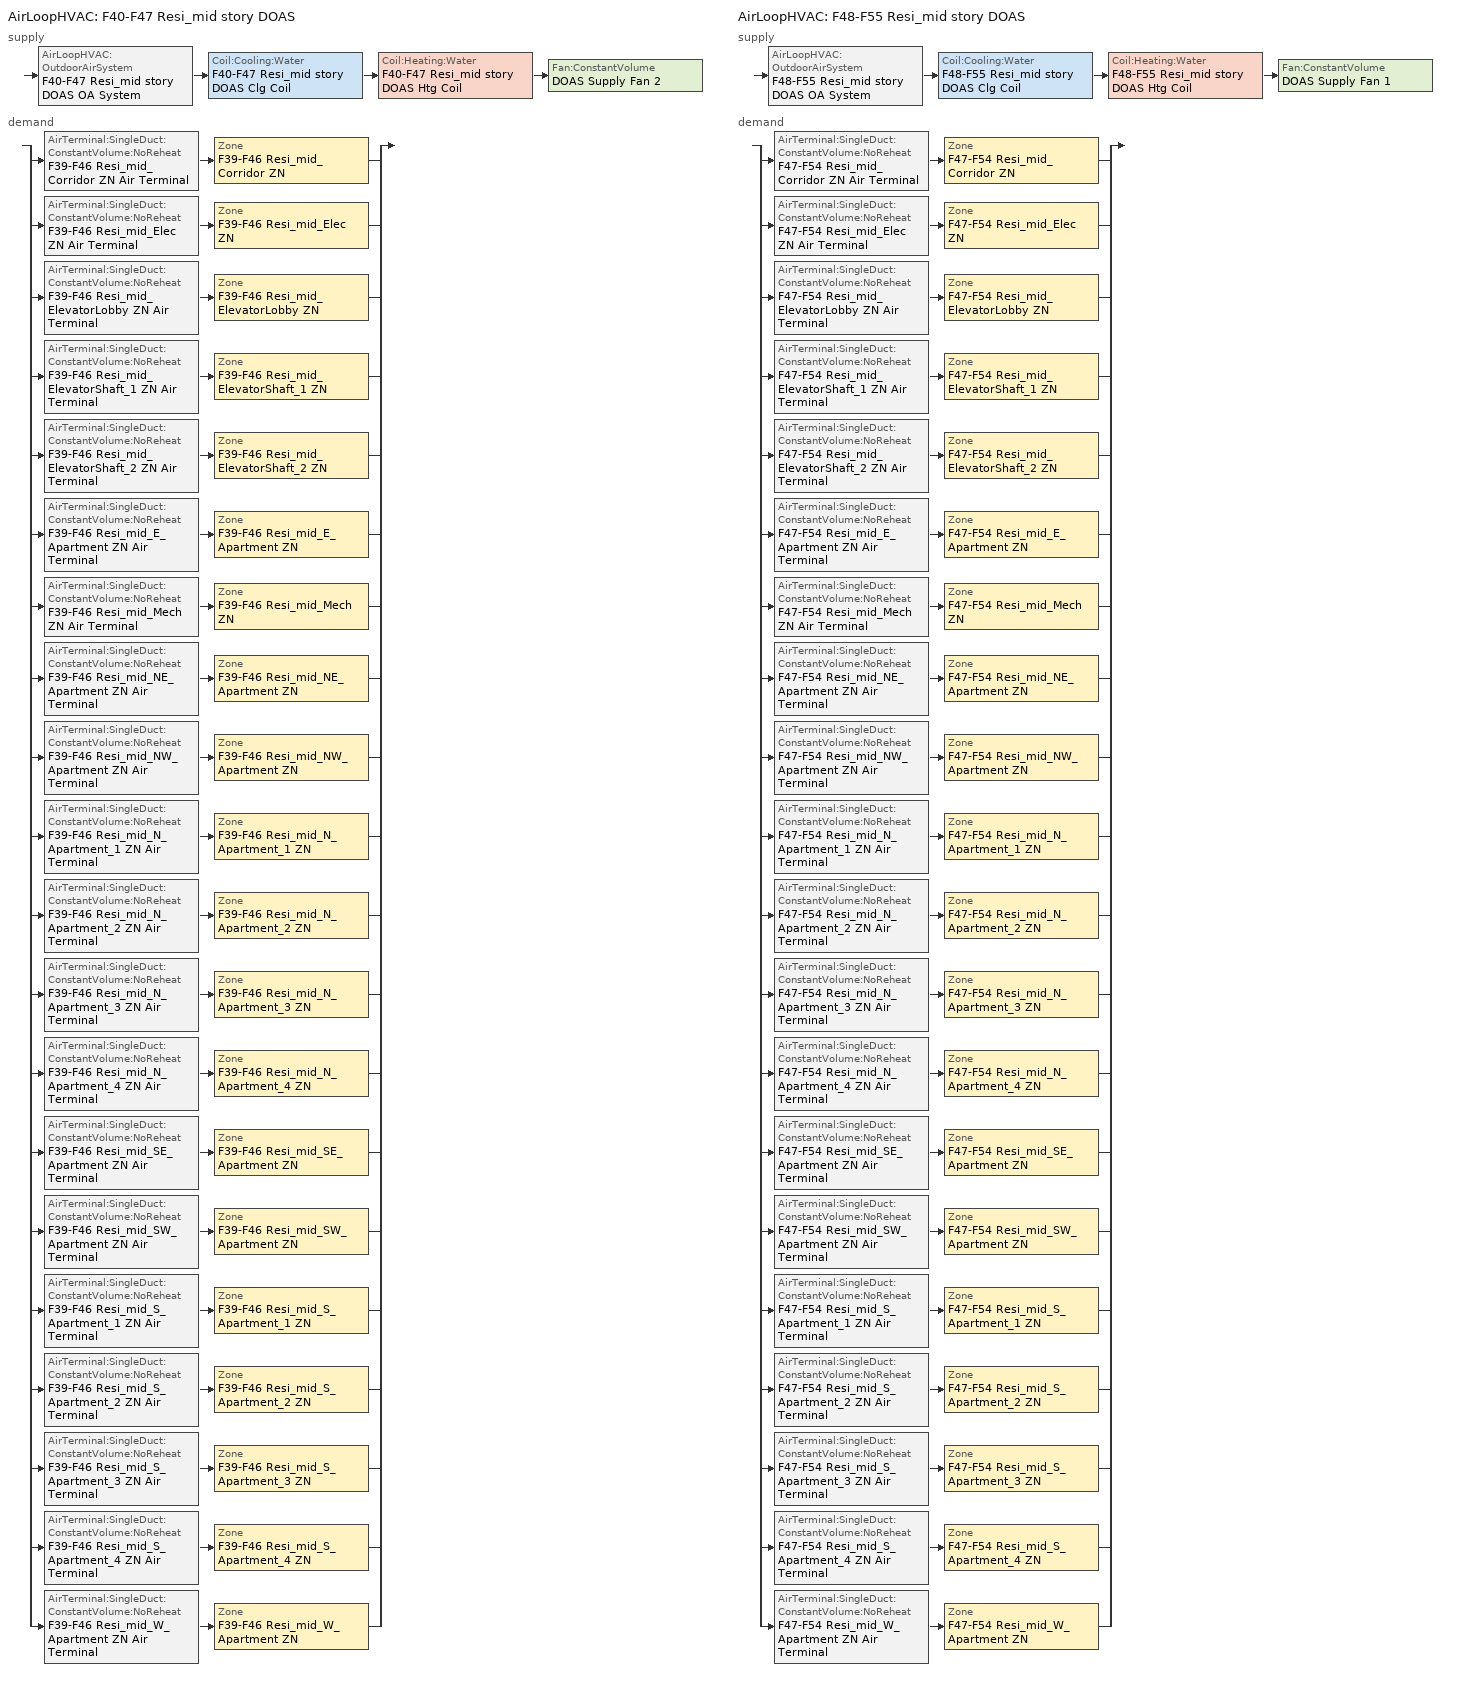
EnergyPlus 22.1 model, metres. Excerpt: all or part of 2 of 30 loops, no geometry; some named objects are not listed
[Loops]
AirLoopHVAC 'F40-F47 Resi_mid story DOAS'
 supply: AirLoopHVAC:OutdoorAirSystem 'F40-F47 Resi_mid story DOAS OA System' > Coil:Cooling:Water 'F40-F47 Resi_mid story DOAS Clg Coil' > Coil:Heating:Water 'F40-F47 Resi_mid story DOAS Htg Coil' > Fan:ConstantVolume 'DOAS Supply Fan 2'
 demand: split
  | AirTerminal:SingleDuct:ConstantVolume:NoReheat 'F39-F46 Resi_mid_Corridor ZN Air Terminal' > Zone 'F39-F46 Resi_mid_Corridor ZN'
  | AirTerminal:SingleDuct:ConstantVolume:NoReheat 'F39-F46 Resi_mid_Elec ZN Air Terminal' > Zone 'F39-F46 Resi_mid_Elec ZN'
  | AirTerminal:SingleDuct:ConstantVolume:NoReheat 'F39-F46 Resi_mid_ElevatorLobby ZN Air Terminal' > Zone 'F39-F46 Resi_mid_ElevatorLobby ZN'
  | AirTerminal:SingleDuct:ConstantVolume:NoReheat 'F39-F46 Resi_mid_ElevatorShaft_1 ZN Air Terminal' > Zone 'F39-F46 Resi_mid_ElevatorShaft_1 ZN'
  | AirTerminal:SingleDuct:ConstantVolume:NoReheat 'F39-F46 Resi_mid_ElevatorShaft_2 ZN Air Terminal' > Zone 'F39-F46 Resi_mid_ElevatorShaft_2 ZN'
  | AirTerminal:SingleDuct:ConstantVolume:NoReheat 'F39-F46 Resi_mid_E_Apartment ZN Air Terminal' > Zone 'F39-F46 Resi_mid_E_Apartment ZN'
  | AirTerminal:SingleDuct:ConstantVolume:NoReheat 'F39-F46 Resi_mid_Mech ZN Air Terminal' > Zone 'F39-F46 Resi_mid_Mech ZN'
  | AirTerminal:SingleDuct:ConstantVolume:NoReheat 'F39-F46 Resi_mid_NE_Apartment ZN Air Terminal' > Zone 'F39-F46 Resi_mid_NE_Apartment ZN'
  | AirTerminal:SingleDuct:ConstantVolume:NoReheat 'F39-F46 Resi_mid_NW_Apartment ZN Air Terminal' > Zone 'F39-F46 Resi_mid_NW_Apartment ZN'
  | AirTerminal:SingleDuct:ConstantVolume:NoReheat 'F39-F46 Resi_mid_N_Apartment_1 ZN Air Terminal' > Zone 'F39-F46 Resi_mid_N_Apartment_1 ZN'
  | AirTerminal:SingleDuct:ConstantVolume:NoReheat 'F39-F46 Resi_mid_N_Apartment_2 ZN Air Terminal' > Zone 'F39-F46 Resi_mid_N_Apartment_2 ZN'
  | AirTerminal:SingleDuct:ConstantVolume:NoReheat 'F39-F46 Resi_mid_N_Apartment_3 ZN Air Terminal' > Zone 'F39-F46 Resi_mid_N_Apartment_3 ZN'
  | AirTerminal:SingleDuct:ConstantVolume:NoReheat 'F39-F46 Resi_mid_N_Apartment_4 ZN Air Terminal' > Zone 'F39-F46 Resi_mid_N_Apartment_4 ZN'
  | AirTerminal:SingleDuct:ConstantVolume:NoReheat 'F39-F46 Resi_mid_SE_Apartment ZN Air Terminal' > Zone 'F39-F46 Resi_mid_SE_Apartment ZN'
  | AirTerminal:SingleDuct:ConstantVolume:NoReheat 'F39-F46 Resi_mid_SW_Apartment ZN Air Terminal' > Zone 'F39-F46 Resi_mid_SW_Apartment ZN'
  | AirTerminal:SingleDuct:ConstantVolume:NoReheat 'F39-F46 Resi_mid_S_Apartment_1 ZN Air Terminal' > Zone 'F39-F46 Resi_mid_S_Apartment_1 ZN'
  | AirTerminal:SingleDuct:ConstantVolume:NoReheat 'F39-F46 Resi_mid_S_Apartment_2 ZN Air Terminal' > Zone 'F39-F46 Resi_mid_S_Apartment_2 ZN'
  | AirTerminal:SingleDuct:ConstantVolume:NoReheat 'F39-F46 Resi_mid_S_Apartment_3 ZN Air Terminal' > Zone 'F39-F46 Resi_mid_S_Apartment_3 ZN'
  | AirTerminal:SingleDuct:ConstantVolume:NoReheat 'F39-F46 Resi_mid_S_Apartment_4 ZN Air Terminal' > Zone 'F39-F46 Resi_mid_S_Apartment_4 ZN'
  | AirTerminal:SingleDuct:ConstantVolume:NoReheat 'F39-F46 Resi_mid_W_Apartment ZN Air Terminal' > Zone 'F39-F46 Resi_mid_W_Apartment ZN'
AirLoopHVAC 'F48-F55 Resi_mid story DOAS'
 supply: AirLoopHVAC:OutdoorAirSystem 'F48-F55 Resi_mid story DOAS OA System' > Coil:Cooling:Water 'F48-F55 Resi_mid story DOAS Clg Coil' > Coil:Heating:Water 'F48-F55 Resi_mid story DOAS Htg Coil' > Fan:ConstantVolume 'DOAS Supply Fan 1'
 demand: split
  | AirTerminal:SingleDuct:ConstantVolume:NoReheat 'F47-F54 Resi_mid_Corridor ZN Air Terminal' > Zone 'F47-F54 Resi_mid_Corridor ZN'
  | AirTerminal:SingleDuct:ConstantVolume:NoReheat 'F47-F54 Resi_mid_Elec ZN Air Terminal' > Zone 'F47-F54 Resi_mid_Elec ZN'
  | AirTerminal:SingleDuct:ConstantVolume:NoReheat 'F47-F54 Resi_mid_ElevatorLobby ZN Air Terminal' > Zone 'F47-F54 Resi_mid_ElevatorLobby ZN'
  | AirTerminal:SingleDuct:ConstantVolume:NoReheat 'F47-F54 Resi_mid_ElevatorShaft_1 ZN Air Terminal' > Zone 'F47-F54 Resi_mid_ElevatorShaft_1 ZN'
  | AirTerminal:SingleDuct:ConstantVolume:NoReheat 'F47-F54 Resi_mid_ElevatorShaft_2 ZN Air Terminal' > Zone 'F47-F54 Resi_mid_ElevatorShaft_2 ZN'
  | AirTerminal:SingleDuct:ConstantVolume:NoReheat 'F47-F54 Resi_mid_E_Apartment ZN Air Terminal' > Zone 'F47-F54 Resi_mid_E_Apartment ZN'
  | AirTerminal:SingleDuct:ConstantVolume:NoReheat 'F47-F54 Resi_mid_Mech ZN Air Terminal' > Zone 'F47-F54 Resi_mid_Mech ZN'
  | AirTerminal:SingleDuct:ConstantVolume:NoReheat 'F47-F54 Resi_mid_NE_Apartment ZN Air Terminal' > Zone 'F47-F54 Resi_mid_NE_Apartment ZN'
  | AirTerminal:SingleDuct:ConstantVolume:NoReheat 'F47-F54 Resi_mid_NW_Apartment ZN Air Terminal' > Zone 'F47-F54 Resi_mid_NW_Apartment ZN'
  | AirTerminal:SingleDuct:ConstantVolume:NoReheat 'F47-F54 Resi_mid_N_Apartment_1 ZN Air Terminal' > Zone 'F47-F54 Resi_mid_N_Apartment_1 ZN'
  | AirTerminal:SingleDuct:ConstantVolume:NoReheat 'F47-F54 Resi_mid_N_Apartment_2 ZN Air Terminal' > Zone 'F47-F54 Resi_mid_N_Apartment_2 ZN'
  | AirTerminal:SingleDuct:ConstantVolume:NoReheat 'F47-F54 Resi_mid_N_Apartment_3 ZN Air Terminal' > Zone 'F47-F54 Resi_mid_N_Apartment_3 ZN'
  | AirTerminal:SingleDuct:ConstantVolume:NoReheat 'F47-F54 Resi_mid_N_Apartment_4 ZN Air Terminal' > Zone 'F47-F54 Resi_mid_N_Apartment_4 ZN'
  | AirTerminal:SingleDuct:ConstantVolume:NoReheat 'F47-F54 Resi_mid_SE_Apartment ZN Air Terminal' > Zone 'F47-F54 Resi_mid_SE_Apartment ZN'
  | AirTerminal:SingleDuct:ConstantVolume:NoReheat 'F47-F54 Resi_mid_SW_Apartment ZN Air Terminal' > Zone 'F47-F54 Resi_mid_SW_Apartment ZN'
  | AirTerminal:SingleDuct:ConstantVolume:NoReheat 'F47-F54 Resi_mid_S_Apartment_1 ZN Air Terminal' > Zone 'F47-F54 Resi_mid_S_Apartment_1 ZN'
  | AirTerminal:SingleDuct:ConstantVolume:NoReheat 'F47-F54 Resi_mid_S_Apartment_2 ZN Air Terminal' > Zone 'F47-F54 Resi_mid_S_Apartment_2 ZN'
  | AirTerminal:SingleDuct:ConstantVolume:NoReheat 'F47-F54 Resi_mid_S_Apartment_3 ZN Air Terminal' > Zone 'F47-F54 Resi_mid_S_Apartment_3 ZN'
  | AirTerminal:SingleDuct:ConstantVolume:NoReheat 'F47-F54 Resi_mid_S_Apartment_4 ZN Air Terminal' > Zone 'F47-F54 Resi_mid_S_Apartment_4 ZN'
  | AirTerminal:SingleDuct:ConstantVolume:NoReheat 'F47-F54 Resi_mid_W_Apartment ZN Air Terminal' > Zone 'F47-F54 Resi_mid_W_Apartment ZN'
[ZoneControl:Thermostat] Temperature Difference Between Cutout And Setpoint {deltaC}=0
Name | Zone or ZoneList | Control Type Schedule | Control 1
F39-F46 Resi_mid_Corridor ZN Thermostat | F39-F46 Resi_mid_Corridor ZN | F39-F46 Resi_mid_Corridor ZN Thermostat Schedule | HighriseApartment Corridor Thermostat 6
F39-F46 Resi_mid_Elec ZN Thermostat | F39-F46 Resi_mid_Elec ZN | F39-F46 Resi_mid_Elec ZN Thermostat Schedule | Elec/MechRoom Thermostat 17
F39-F46 Resi_mid_ElevatorLobby ZN Thermostat | F39-F46 Resi_mid_ElevatorLobby ZN | F39-F46 Resi_mid_ElevatorLobby ZN Thermostat Schedule | Elevator Lobby Thermostat 9
F39-F46 Resi_mid_E_Apartment ZN Thermostat | F39-F46 Resi_mid_E_Apartment ZN | F39-F46 Resi_mid_E_Apartment ZN Thermostat Schedule | HighriseApartment Apartment Thermostat 14
F39-F46 Resi_mid_Mech ZN Thermostat | F39-F46 Resi_mid_Mech ZN | F39-F46 Resi_mid_Mech ZN Thermostat Schedule | Elec/MechRoom Thermostat 18
F39-F46 Resi_mid_NE_Apartment ZN Thermostat | F39-F46 Resi_mid_NE_Apartment ZN | F39-F46 Resi_mid_NE_Apartment ZN Thermostat Schedule | HighriseApartment Apartment Thermostat 15
F39-F46 Resi_mid_NW_Apartment ZN Thermostat | F39-F46 Resi_mid_NW_Apartment ZN | F39-F46 Resi_mid_NW_Apartment ZN Thermostat Schedule | HighriseApartment Apartment Thermostat 16
F39-F46 Resi_mid_N_Apartment_1 ZN Thermostat | F39-F46 Resi_mid_N_Apartment_1 ZN | F39-F46 Resi_mid_N_Apartment_1 ZN Thermostat Schedule | HighriseApartment Apartment Thermostat 17
F39-F46 Resi_mid_N_Apartment_2 ZN Thermostat | F39-F46 Resi_mid_N_Apartment_2 ZN | F39-F46 Resi_mid_N_Apartment_2 ZN Thermostat Schedule | HighriseApartment Apartment Thermostat 18
F39-F46 Resi_mid_N_Apartment_3 ZN Thermostat | F39-F46 Resi_mid_N_Apartment_3 ZN | F39-F46 Resi_mid_N_Apartment_3 ZN Thermostat Schedule | HighriseApartment Apartment Thermostat 19
F39-F46 Resi_mid_N_Apartment_4 ZN Thermostat | F39-F46 Resi_mid_N_Apartment_4 ZN | F39-F46 Resi_mid_N_Apartment_4 ZN Thermostat Schedule | HighriseApartment Apartment Thermostat 20
F39-F46 Resi_mid_SE_Apartment ZN Thermostat | F39-F46 Resi_mid_SE_Apartment ZN | F39-F46 Resi_mid_SE_Apartment ZN Thermostat Schedule | HighriseApartment Apartment Thermostat 21
F39-F46 Resi_mid_SW_Apartment ZN Thermostat | F39-F46 Resi_mid_SW_Apartment ZN | F39-F46 Resi_mid_SW_Apartment ZN Thermostat Schedule | HighriseApartment Apartment Thermostat 22
F39-F46 Resi_mid_S_Apartment_1 ZN Thermostat | F39-F46 Resi_mid_S_Apartment_1 ZN | F39-F46 Resi_mid_S_Apartment_1 ZN Thermostat Schedule | HighriseApartment Apartment Thermostat 23
F39-F46 Resi_mid_S_Apartment_2 ZN Thermostat | F39-F46 Resi_mid_S_Apartment_2 ZN | F39-F46 Resi_mid_S_Apartment_2 ZN Thermostat Schedule | HighriseApartment Apartment Thermostat 24
F39-F46 Resi_mid_S_Apartment_3 ZN Thermostat | F39-F46 Resi_mid_S_Apartment_3 ZN | F39-F46 Resi_mid_S_Apartment_3 ZN Thermostat Schedule | HighriseApartment Apartment Thermostat 25
F39-F46 Resi_mid_S_Apartment_4 ZN Thermostat | F39-F46 Resi_mid_S_Apartment_4 ZN | F39-F46 Resi_mid_S_Apartment_4 ZN Thermostat Schedule | HighriseApartment Apartment Thermostat 26
F39-F46 Resi_mid_W_Apartment ZN Thermostat | F39-F46 Resi_mid_W_Apartment ZN | F39-F46 Resi_mid_W_Apartment ZN Thermostat Schedule | HighriseApartment Apartment Thermostat 27
F47-F54 Resi_mid_Corridor ZN Thermostat | F47-F54 Resi_mid_Corridor ZN | F47-F54 Resi_mid_Corridor ZN Thermostat Schedule | HighriseApartment Corridor Thermostat 5
F47-F54 Resi_mid_Elec ZN Thermostat | F47-F54 Resi_mid_Elec ZN | F47-F54 Resi_mid_Elec ZN Thermostat Schedule | Elec/MechRoom Thermostat 21
F47-F54 Resi_mid_ElevatorLobby ZN Thermostat | F47-F54 Resi_mid_ElevatorLobby ZN | F47-F54 Resi_mid_ElevatorLobby ZN Thermostat Schedule | Elevator Lobby Thermostat 11
F47-F54 Resi_mid_E_Apartment ZN Thermostat | F47-F54 Resi_mid_E_Apartment ZN | F47-F54 Resi_mid_E_Apartment ZN Thermostat Schedule | HighriseApartment Apartment Thermostat 28
F47-F54 Resi_mid_Mech ZN Thermostat | F47-F54 Resi_mid_Mech ZN | F47-F54 Resi_mid_Mech ZN Thermostat Schedule | Elec/MechRoom Thermostat 22
F47-F54 Resi_mid_NE_Apartment ZN Thermostat | F47-F54 Resi_mid_NE_Apartment ZN | F47-F54 Resi_mid_NE_Apartment ZN Thermostat Schedule | HighriseApartment Apartment Thermostat 29
F47-F54 Resi_mid_NW_Apartment ZN Thermostat | F47-F54 Resi_mid_NW_Apartment ZN | F47-F54 Resi_mid_NW_Apartment ZN Thermostat Schedule | HighriseApartment Apartment Thermostat 30
F47-F54 Resi_mid_N_Apartment_1 ZN Thermostat | F47-F54 Resi_mid_N_Apartment_1 ZN | F47-F54 Resi_mid_N_Apartment_1 ZN Thermostat Schedule | HighriseApartment Apartment Thermostat 31
F47-F54 Resi_mid_N_Apartment_2 ZN Thermostat | F47-F54 Resi_mid_N_Apartment_2 ZN | F47-F54 Resi_mid_N_Apartment_2 ZN Thermostat Schedule | HighriseApartment Apartment Thermostat 32
F47-F54 Resi_mid_N_Apartment_3 ZN Thermostat | F47-F54 Resi_mid_N_Apartment_3 ZN | F47-F54 Resi_mid_N_Apartment_3 ZN Thermostat Schedule | HighriseApartment Apartment Thermostat 33
F47-F54 Resi_mid_N_Apartment_4 ZN Thermostat | F47-F54 Resi_mid_N_Apartment_4 ZN | F47-F54 Resi_mid_N_Apartment_4 ZN Thermostat Schedule | HighriseApartment Apartment Thermostat 34
F47-F54 Resi_mid_SE_Apartment ZN Thermostat | F47-F54 Resi_mid_SE_Apartment ZN | F47-F54 Resi_mid_SE_Apartment ZN Thermostat Schedule | HighriseApartment Apartment Thermostat 35
F47-F54 Resi_mid_SW_Apartment ZN Thermostat | F47-F54 Resi_mid_SW_Apartment ZN | F47-F54 Resi_mid_SW_Apartment ZN Thermostat Schedule | HighriseApartment Apartment Thermostat 36
F47-F54 Resi_mid_S_Apartment_1 ZN Thermostat | F47-F54 Resi_mid_S_Apartment_1 ZN | F47-F54 Resi_mid_S_Apartment_1 ZN Thermostat Schedule | HighriseApartment Apartment Thermostat 37
F47-F54 Resi_mid_S_Apartment_2 ZN Thermostat | F47-F54 Resi_mid_S_Apartment_2 ZN | F47-F54 Resi_mid_S_Apartment_2 ZN Thermostat Schedule | HighriseApartment Apartment Thermostat 38
F47-F54 Resi_mid_S_Apartment_3 ZN Thermostat | F47-F54 Resi_mid_S_Apartment_3 ZN | F47-F54 Resi_mid_S_Apartment_3 ZN Thermostat Schedule | HighriseApartment Apartment Thermostat 39
F47-F54 Resi_mid_S_Apartment_4 ZN Thermostat | F47-F54 Resi_mid_S_Apartment_4 ZN | F47-F54 Resi_mid_S_Apartment_4 ZN Thermostat Schedule | HighriseApartment Apartment Thermostat 40
F47-F54 Resi_mid_W_Apartment ZN Thermostat | F47-F54 Resi_mid_W_Apartment ZN | F47-F54 Resi_mid_W_Apartment ZN Thermostat Schedule | HighriseApartment Apartment Thermostat 41
[ThermostatSetpoint:DualSetpoint]
Name | Heating Setpoint Temperature Schedule | Cooling Setpoint Temperature Schedule
HighriseApartment Corridor Thermostat 6; HighriseApartment Apartment Thermostat 14; HighriseApartment Apartment Thermostat 15; HighriseApartment Apartment Thermostat 16; HighriseApartment Apartment Thermostat 17; HighriseApartment Apartment Thermostat 18; HighriseApartment Apartment Thermostat 19; HighriseApartment Apartment Thermostat 20; HighriseApartment Apartment Thermostat 21; HighriseApartment Apartment Thermostat 22; HighriseApartment Apartment Thermostat 23; HighriseApartment Apartment Thermostat 24; HighriseApartment Apartment Thermostat 25; HighriseApartment Apartment Thermostat 26; HighriseApartment Apartment Thermostat 27; HighriseApartment Corridor Thermostat 5; HighriseApartment Apartment Thermostat 28; HighriseApartment Apartment Thermostat 29; HighriseApartment Apartment Thermostat 30; HighriseApartment Apartment Thermostat 31; HighriseApartment Apartment Thermostat 32; HighriseApartment Apartment Thermostat 33; HighriseApartment Apartment Thermostat 34; HighriseApartment Apartment Thermostat 35; HighriseApartment Apartment Thermostat 36; HighriseApartment Apartment Thermostat 37; HighriseApartment Apartment Thermostat 38; HighriseApartment Apartment Thermostat 39; HighriseApartment Apartment Thermostat 40; HighriseApartment Apartment Thermostat 41 | ApartmentHighRise HTGSETP_APT_SCH | ApartmentHighRise CLGSETP_APT_SCH
Elec/MechRoom Thermostat 17; Elevator Lobby Thermostat 9; Elec/MechRoom Thermostat 18; Elec/MechRoom Thermostat 21; Elevator Lobby Thermostat 11; Elec/MechRoom Thermostat 22 | OfficeLarge HTGSETP_SCH_YES_OPTIMUM | OfficeLarge CLGSETP_SCH_NO_SETBACK
[Coil:Heating:Water] Availability Schedule=Always On Discrete; U-Factor Times Area Value {W/K}=Autosize; Maximum Water Flow Rate {m3/s}=Autosize; Performance Input Method=UFactorTimesAreaAndDesignWaterFlowRate; Rated Capacity {W}=Autosize; Rated Inlet Water Temperature {C}=82.2222; Rated Inlet Air Temperature {C}=16.6; Rated Outlet Water Temperature {C}=71.1111; Rated Outlet Air Temperature {C}=32.2; Rated Ratio for Air and Water Convection=0.5
F40-F47 Resi_mid story DOAS Htg Coil; F48-F55 Resi_mid story DOAS Htg Coil
[Zone equipment]
F39-F46 Resi_mid_Corridor ZN: F39-F46 Resi_mid_Corridor ZN Air Terminal, F39-F46 Resi_mid_Corridor ZN FCU
F39-F46 Resi_mid_Elec ZN: F39-F46 Resi_mid_Elec ZN Air Terminal, F39-F46 Resi_mid_Elec ZN FCU
F39-F46 Resi_mid_ElevatorLobby ZN: F39-F46 Resi_mid_ElevatorLobby ZN Air Terminal, F39-F46 Resi_mid_ElevatorLobby ZN FCU
F39-F46 Resi_mid_ElevatorShaft_1 ZN: F39-F46 Resi_mid_ElevatorShaft_1 ZN Air Terminal, F39-F46 Resi_mid_ElevatorShaft_1 ZN FCU
F39-F46 Resi_mid_ElevatorShaft_2 ZN: F39-F46 Resi_mid_ElevatorShaft_2 ZN Air Terminal, F39-F46 Resi_mid_ElevatorShaft_2 ZN FCU
F39-F46 Resi_mid_E_Apartment ZN: F39-F46 Resi_mid_E_Apartment ZN Air Terminal, F39-F46 Resi_mid_E_Apartment ZN FCU
F39-F46 Resi_mid_Mech ZN: F39-F46 Resi_mid_Mech ZN Air Terminal, F39-F46 Resi_mid_Mech ZN FCU
F39-F46 Resi_mid_NE_Apartment ZN: F39-F46 Resi_mid_NE_Apartment ZN Air Terminal, F39-F46 Resi_mid_NE_Apartment ZN FCU
F39-F46 Resi_mid_NW_Apartment ZN: F39-F46 Resi_mid_NW_Apartment ZN Air Terminal, F39-F46 Resi_mid_NW_Apartment ZN FCU
F39-F46 Resi_mid_N_Apartment_1 ZN: F39-F46 Resi_mid_N_Apartment_1 ZN Air Terminal, F39-F46 Resi_mid_N_Apartment_1 ZN FCU
F39-F46 Resi_mid_N_Apartment_2 ZN: F39-F46 Resi_mid_N_Apartment_2 ZN Air Terminal, F39-F46 Resi_mid_N_Apartment_2 ZN FCU
F39-F46 Resi_mid_N_Apartment_3 ZN: F39-F46 Resi_mid_N_Apartment_3 ZN Air Terminal, F39-F46 Resi_mid_N_Apartment_3 ZN FCU
F39-F46 Resi_mid_N_Apartment_4 ZN: F39-F46 Resi_mid_N_Apartment_4 ZN Air Terminal, F39-F46 Resi_mid_N_Apartment_4 ZN FCU
F39-F46 Resi_mid_SE_Apartment ZN: F39-F46 Resi_mid_SE_Apartment ZN Air Terminal, F39-F46 Resi_mid_SE_Apartment ZN FCU
F39-F46 Resi_mid_SW_Apartment ZN: F39-F46 Resi_mid_SW_Apartment ZN Air Terminal, F39-F46 Resi_mid_SW_Apartment ZN FCU
F39-F46 Resi_mid_S_Apartment_1 ZN: F39-F46 Resi_mid_S_Apartment_1 ZN Air Terminal, F39-F46 Resi_mid_S_Apartment_1 ZN FCU
F39-F46 Resi_mid_S_Apartment_2 ZN: F39-F46 Resi_mid_S_Apartment_2 ZN Air Terminal, F39-F46 Resi_mid_S_Apartment_2 ZN FCU
F39-F46 Resi_mid_S_Apartment_3 ZN: F39-F46 Resi_mid_S_Apartment_3 ZN Air Terminal, F39-F46 Resi_mid_S_Apartment_3 ZN FCU
F39-F46 Resi_mid_S_Apartment_4 ZN: F39-F46 Resi_mid_S_Apartment_4 ZN Air Terminal, F39-F46 Resi_mid_S_Apartment_4 ZN FCU
F39-F46 Resi_mid_W_Apartment ZN: F39-F46 Resi_mid_W_Apartment ZN Air Terminal, F39-F46 Resi_mid_W_Apartment ZN FCU
F47-F54 Resi_mid_Corridor ZN: F47-F54 Resi_mid_Corridor ZN Air Terminal, F47-F54 Resi_mid_Corridor ZN FCU
F47-F54 Resi_mid_Elec ZN: F47-F54 Resi_mid_Elec ZN Air Terminal, F47-F54 Resi_mid_Elec ZN FCU
F47-F54 Resi_mid_ElevatorLobby ZN: F47-F54 Resi_mid_ElevatorLobby ZN Air Terminal, F47-F54 Resi_mid_ElevatorLobby ZN FCU
F47-F54 Resi_mid_ElevatorShaft_1 ZN: F47-F54 Resi_mid_ElevatorShaft_1 ZN Air Terminal, F47-F54 Resi_mid_ElevatorShaft_1 ZN FCU
F47-F54 Resi_mid_ElevatorShaft_2 ZN: F47-F54 Resi_mid_ElevatorShaft_2 ZN Air Terminal, F47-F54 Resi_mid_ElevatorShaft_2 ZN FCU
F47-F54 Resi_mid_E_Apartment ZN: F47-F54 Resi_mid_E_Apartment ZN Air Terminal, F47-F54 Resi_mid_E_Apartment ZN FCU
F47-F54 Resi_mid_Mech ZN: F47-F54 Resi_mid_Mech ZN Air Terminal, F47-F54 Resi_mid_Mech ZN FCU
F47-F54 Resi_mid_NE_Apartment ZN: F47-F54 Resi_mid_NE_Apartment ZN Air Terminal, F47-F54 Resi_mid_NE_Apartment ZN FCU
F47-F54 Resi_mid_NW_Apartment ZN: F47-F54 Resi_mid_NW_Apartment ZN Air Terminal, F47-F54 Resi_mid_NW_Apartment ZN FCU
F47-F54 Resi_mid_N_Apartment_1 ZN: F47-F54 Resi_mid_N_Apartment_1 ZN Air Terminal, F47-F54 Resi_mid_N_Apartment_1 ZN FCU
F47-F54 Resi_mid_N_Apartment_2 ZN: F47-F54 Resi_mid_N_Apartment_2 ZN Air Terminal, F47-F54 Resi_mid_N_Apartment_2 ZN FCU
F47-F54 Resi_mid_N_Apartment_3 ZN: F47-F54 Resi_mid_N_Apartment_3 ZN Air Terminal, F47-F54 Resi_mid_N_Apartment_3 ZN FCU
F47-F54 Resi_mid_N_Apartment_4 ZN: F47-F54 Resi_mid_N_Apartment_4 ZN Air Terminal, F47-F54 Resi_mid_N_Apartment_4 ZN FCU
F47-F54 Resi_mid_SE_Apartment ZN: F47-F54 Resi_mid_SE_Apartment ZN Air Terminal, F47-F54 Resi_mid_SE_Apartment ZN FCU
F47-F54 Resi_mid_SW_Apartment ZN: F47-F54 Resi_mid_SW_Apartment ZN Air Terminal, F47-F54 Resi_mid_SW_Apartment ZN FCU
F47-F54 Resi_mid_S_Apartment_1 ZN: F47-F54 Resi_mid_S_Apartment_1 ZN Air Terminal, F47-F54 Resi_mid_S_Apartment_1 ZN FCU
F47-F54 Resi_mid_S_Apartment_2 ZN: F47-F54 Resi_mid_S_Apartment_2 ZN Air Terminal, F47-F54 Resi_mid_S_Apartment_2 ZN FCU
F47-F54 Resi_mid_S_Apartment_3 ZN: F47-F54 Resi_mid_S_Apartment_3 ZN Air Terminal, F47-F54 Resi_mid_S_Apartment_3 ZN FCU
F47-F54 Resi_mid_S_Apartment_4 ZN: F47-F54 Resi_mid_S_Apartment_4 ZN Air Terminal, F47-F54 Resi_mid_S_Apartment_4 ZN FCU
F47-F54 Resi_mid_W_Apartment ZN: F47-F54 Resi_mid_W_Apartment ZN Air Terminal, F47-F54 Resi_mid_W_Apartment ZN FCU
[Sizing:Zone] Zone Cooling Design Supply Air Temperature Input Method=SupplyAirTemperature; Zone Cooling Design Supply Air Temperature {C}=12.7778; Zone Cooling Design Supply Air Temperature Difference {deltaC}=11.11; Zone Heating Design Supply Air Temperature Input Method=SupplyAirTemperature; Zone Heating Design Supply Air Temperature {C}=40; Zone Heating Design Supply Air Temperature Difference {deltaC}=11.11; Zone Cooling Design Supply Air Humidity Ratio {kgWater/kgDryAir}=0.0085; Zone Heating Design Supply Air Humidity Ratio {kgWater/kgDryAir}=0.008; Cooling Design Air Flow Method=DesignDay; Cooling Design Air Flow Rate {m3/s}=0; Cooling Minimum Air Flow per Zone Floor Area {m3/s-m2}=0.000762; Cooling Minimum Air Flow {m3/s}=0; Cooling Minimum Air Flow Fraction=0; Heating Design Air Flow Method=DesignDay; Heating Design Air Flow Rate {m3/s}=0; Heating Maximum Air Flow per Zone Floor Area {m3/s-m2}=0.002032; Heating Maximum Air Flow {m3/s}=0.141576; Heating Maximum Air Flow Fraction=0.3; Account for Dedicated Outdoor Air System=Yes; Dedicated Outdoor Air System Control Strategy=ColdSupplyAir; Dedicated Outdoor Air Low Setpoint Temperature for Design {C}=12.7778; Dedicated Outdoor Air High Setpoint Temperature for Design {C}=15.5556
Name | Design Specification Outdoor Air Object
F39-F46 Resi_mid_Corridor ZN; F47-F54 Resi_mid_Corridor ZN | HighriseApartment Corridor Ventilation
F39-F46 Resi_mid_Elec ZN; F39-F46 Resi_mid_Mech ZN; F47-F54 Resi_mid_Elec ZN; F47-F54 Resi_mid_Mech ZN | Elec/MechRoom Ventilation
F39-F46 Resi_mid_ElevatorLobby ZN; F47-F54 Resi_mid_ElevatorLobby ZN | Elevator Lobby Ventilation
F39-F46 Resi_mid_ElevatorShaft_1 ZN; F39-F46 Resi_mid_ElevatorShaft_2 ZN; F47-F54 Resi_mid_ElevatorShaft_1 ZN; F47-F54 Resi_mid_ElevatorShaft_2 ZN | Elevator Shaft Ventilation
F39-F46 Resi_mid_E_Apartment ZN; F39-F46 Resi_mid_NE_Apartment ZN; F39-F46 Resi_mid_NW_Apartment ZN; F39-F46 Resi_mid_N_Apartment_1 ZN; F39-F46 Resi_mid_N_Apartment_2 ZN; F39-F46 Resi_mid_N_Apartment_3 ZN; F39-F46 Resi_mid_N_Apartment_4 ZN; F39-F46 Resi_mid_SE_Apartment ZN; F39-F46 Resi_mid_SW_Apartment ZN; F39-F46 Resi_mid_S_Apartment_1 ZN; F39-F46 Resi_mid_S_Apartment_2 ZN; F39-F46 Resi_mid_S_Apartment_3 ZN; F39-F46 Resi_mid_S_Apartment_4 ZN; F39-F46 Resi_mid_W_Apartment ZN; F47-F54 Resi_mid_E_Apartment ZN; F47-F54 Resi_mid_NE_Apartment ZN; F47-F54 Resi_mid_NW_Apartment ZN; F47-F54 Resi_mid_N_Apartment_1 ZN; F47-F54 Resi_mid_N_Apartment_2 ZN; F47-F54 Resi_mid_N_Apartment_3 ZN; F47-F54 Resi_mid_N_Apartment_4 ZN; F47-F54 Resi_mid_SE_Apartment ZN; F47-F54 Resi_mid_SW_Apartment ZN; F47-F54 Resi_mid_S_Apartment_1 ZN; F47-F54 Resi_mid_S_Apartment_2 ZN; F47-F54 Resi_mid_S_Apartment_3 ZN; F47-F54 Resi_mid_S_Apartment_4 ZN; F47-F54 Resi_mid_W_Apartment ZN | HighriseApartment Apartment Ventilation
[DesignSpecification:OutdoorAir] Outdoor Air Method=Sum; Outdoor Air Flow per Zone {m3/s}=0
Name | Outdoor Air Flow per Person {m3/s-person} | Outdoor Air Flow per Zone Floor Area {m3/s-m2} | Outdoor Air Flow Air Changes per Hour {1/hr}
Elec/MechRoom Ventilation | 0 | 0.0006096 | 0
Elevator Lobby Ventilation | 0.00235974 | 0.0003048 | 0
Elevator Shaft Ventilation; HighriseApartment Corridor Ventilation | 0 | 0 | 0
HighriseApartment Apartment Ventilation | 0 | 0 | 0.35
[AirTerminal:SingleDuct:ConstantVolume:NoReheat] Availability Schedule=Always On Discrete; Maximum Air Flow Rate {m3/s}=AutoSize
F39-F46 Resi_mid_Corridor ZN Air Terminal; F39-F46 Resi_mid_Elec ZN Air Terminal; F39-F46 Resi_mid_ElevatorLobby ZN Air Terminal; F39-F46 Resi_mid_ElevatorShaft_1 ZN Air Terminal; F39-F46 Resi_mid_ElevatorShaft_2 ZN Air Terminal; F39-F46 Resi_mid_E_Apartment ZN Air Terminal; F39-F46 Resi_mid_Mech ZN Air Terminal; F39-F46 Resi_mid_NE_Apartment ZN Air Terminal; F39-F46 Resi_mid_NW_Apartment ZN Air Terminal; F39-F46 Resi_mid_N_Apartment_1 ZN Air Terminal; F39-F46 Resi_mid_N_Apartment_2 ZN Air Terminal; F39-F46 Resi_mid_N_Apartment_3 ZN Air Terminal; F39-F46 Resi_mid_N_Apartment_4 ZN Air Terminal; F39-F46 Resi_mid_SE_Apartment ZN Air Terminal; F39-F46 Resi_mid_SW_Apartment ZN Air Terminal; F39-F46 Resi_mid_S_Apartment_1 ZN Air Terminal; F39-F46 Resi_mid_S_Apartment_2 ZN Air Terminal; F39-F46 Resi_mid_S_Apartment_3 ZN Air Terminal; F39-F46 Resi_mid_S_Apartment_4 ZN Air Terminal; F39-F46 Resi_mid_W_Apartment ZN Air Terminal; F47-F54 Resi_mid_Corridor ZN Air Terminal; F47-F54 Resi_mid_Elec ZN Air Terminal; F47-F54 Resi_mid_ElevatorLobby ZN Air Terminal; F47-F54 Resi_mid_ElevatorShaft_1 ZN Air Terminal; F47-F54 Resi_mid_ElevatorShaft_2 ZN Air Terminal; F47-F54 Resi_mid_E_Apartment ZN Air Terminal; F47-F54 Resi_mid_Mech ZN Air Terminal; F47-F54 Resi_mid_NE_Apartment ZN Air Terminal; F47-F54 Resi_mid_NW_Apartment ZN Air Terminal; F47-F54 Resi_mid_N_Apartment_1 ZN Air Terminal; F47-F54 Resi_mid_N_Apartment_2 ZN Air Terminal; F47-F54 Resi_mid_N_Apartment_3 ZN Air Terminal; F47-F54 Resi_mid_N_Apartment_4 ZN Air Terminal; F47-F54 Resi_mid_SE_Apartment ZN Air Terminal; F47-F54 Resi_mid_SW_Apartment ZN Air Terminal; F47-F54 Resi_mid_S_Apartment_1 ZN Air Terminal; F47-F54 Resi_mid_S_Apartment_2 ZN Air Terminal; F47-F54 Resi_mid_S_Apartment_3 ZN Air Terminal; F47-F54 Resi_mid_S_Apartment_4 ZN Air Terminal; F47-F54 Resi_mid_W_Apartment ZN Air Terminal
[Coil:Cooling:Water] Availability Schedule=Always On Discrete; Design Water Flow Rate {m3/s}=Autosize; Design Air Flow Rate {m3/s}=Autosize; Design Inlet Water Temperature {C}=Autosize; Design Inlet Air Temperature {C}=Autosize; Design Outlet Air Temperature {C}=Autosize; Design Inlet Air Humidity Ratio {kgWater/kgDryAir}=Autosize; Design Outlet Air Humidity Ratio {kgWater/kgDryAir}=Autosize; Type of Analysis=SimpleAnalysis; Heat Exchanger Configuration=CrossFlow
F40-F47 Resi_mid story DOAS Clg Coil; F48-F55 Resi_mid story DOAS Clg Coil
[AirLoopHVAC] Design Supply Air Flow Rate {m3/s}=AutoSize; Design Return Air Flow Fraction of Supply Air Flow=1
F40-F47 Resi_mid story DOAS; F48-F55 Resi_mid story DOAS
[Sizing:System] Type of Load to Size On=VentilationRequirement; Design Outdoor Air Flow Rate {m3/s}=Autosize; Central Heating Maximum System Air Flow Ratio=1; Preheat Design Temperature {C}=7; Preheat Design Humidity Ratio {kgWater/kgDryAir}=0.008; Precool Design Temperature {C}=12.8; Precool Design Humidity Ratio {kgWater/kgDryAir}=0.008; Central Cooling Design Supply Air Temperature {C}=12.7778; Central Heating Design Supply Air Temperature {C}=15.5556; Type of Zone Sum to Use=Coincident; 100% Outdoor Air in Cooling=Yes; 100% Outdoor Air in Heating=Yes; Central Cooling Design Supply Air Humidity Ratio {kgWater/kgDryAir}=0.0085; Central Heating Design Supply Air Humidity Ratio {kgWater/kgDryAir}=0.008; Cooling Supply Air Flow Rate Method=DesignDay; Cooling Supply Air Flow Rate {m3/s}=0; Cooling Supply Air Flow Rate Per Floor Area {m3/s-m2}=0.00996765; Cooling Fraction of Autosized Cooling Supply Air Flow Rate=1; Cooling Supply Air Flow Rate Per Unit Cooling Capacity {m3/s-W}=3.94755e-05; Heating Supply Air Flow Rate Method=DesignDay; Heating Supply Air Flow Rate {m3/s}=0; Heating Supply Air Flow Rate Per Floor Area {m3/s-m2}=0.00996765; Heating Fraction of Autosized Heating Supply Air Flow Rate=1; Heating Fraction of Autosized Cooling Supply Air Flow Rate=1; Heating Supply Air Flow Rate Per Unit Heating Capacity {m3/s-W}=3.15882e-05; System Outdoor Air Method=ZoneSum; Zone Maximum Outdoor Air Fraction=1; Cooling Design Capacity Method=CoolingDesignCapacity; Cooling Design Capacity {W}=Autosize; Cooling Design Capacity Per Floor Area {W/m2}=234.7; Fraction of Autosized Cooling Design Capacity=1; Heating Design Capacity Method=HeatingDesignCapacity; Heating Design Capacity {W}=Autosize; Heating Design Capacity Per Floor Area {W/m2}=157; Fraction of Autosized Heating Design Capacity=1; Central Cooling Capacity Control Method=OnOff; Occupant Diversity=Autosize
F40-F47 Resi_mid story DOAS; F48-F55 Resi_mid story DOAS
[Controller:WaterCoil] Control Variable=Temperature; Actuator Variable=Flow; Maximum Actuated Flow {m3/s}=Autosize; Minimum Actuated Flow {m3/s}=0
Name | Action | Controller Convergence Tolerance {deltaC}
F40-F47 Resi_mid story DOAS Clg Coil Controller; F48-F55 Resi_mid story DOAS Clg Coil Controller | Reverse | Autosize
F40-F47 Resi_mid story DOAS Htg Coil Controller; F48-F55 Resi_mid story DOAS Htg Coil Controller | Normal | 0.0001
[Controller:OutdoorAir] Minimum Outdoor Air Flow Rate {m3/s}=Autosize; Maximum Outdoor Air Flow Rate {m3/s}=Autosize; Economizer Control Type=DifferentialDryBulb; Economizer Control Action Type=ModulateFlow; Lockout Type=LockoutWithHeating; Minimum Limit Type=FixedMinimum; Minimum Outdoor Air Schedule=Always On; Minimum Fraction of Outdoor Air Schedule=Always On Discrete; High Humidity Control=No; High Humidity Outdoor Air Flow Ratio=1; Control High Indoor Humidity Based on Outdoor Humidity Ratio=Yes; Heat Recovery Bypass Control Type=BypassWhenWithinEconomizerLimits
Name | Mechanical Ventilation Controller
F40-F47 Resi_mid story DOAS OA Controller | Controller Mechanical Ventilation 3
F48-F55 Resi_mid story DOAS OA Controller | Controller Mechanical Ventilation 2
[Controller:MechanicalVentilation] Availability Schedule=Always On; Demand Controlled Ventilation=No; System Outdoor Air Method=ZoneSum; Design Specification Outdoor Air Object Name 1=HighriseApartment Corridor Ventilation; Design Specification Outdoor Air Object Name 2=Elec/MechRoom Ventilation; Design Specification Outdoor Air Object Name 3=Elevator Lobby Ventilation; Design Specification Outdoor Air Object Name 4=Elevator Shaft Ventilation; Design Specification Outdoor Air Object Name 5=Elevator Shaft Ventilation; Design Specification Outdoor Air Object Name 6=HighriseApartment Apartment Ventilation; Design Specification Outdoor Air Object Name 7=Elec/MechRoom Ventilation; Design Specification Outdoor Air Object Name 8=HighriseApartment Apartment Ventilation; Design Specification Outdoor Air Object Name 9=HighriseApartment Apartment Ventilation; Design Specification Outdoor Air Object Name 10=HighriseApartment Apartment Ventilation; Design Specification Outdoor Air Object Name 11=HighriseApartment Apartment Ventilation; Design Specification Outdoor Air Object Name 12=HighriseApartment Apartment Ventilation; Design Specification Outdoor Air Object Name 13=HighriseApartment Apartment Ventilation; Design Specification Outdoor Air Object Name 14=HighriseApartment Apartment Ventilation; Design Specification Outdoor Air Object Name 15=HighriseApartment Apartment Ventilation; Design Specification Outdoor Air Object Name 16=HighriseApartment Apartment Ventilation; Design Specification Outdoor Air Object Name 17=HighriseApartment Apartment Ventilation; Design Specification Outdoor Air Object Name 18=HighriseApartment Apartment Ventilation; Design Specification Outdoor Air Object Name 19=HighriseApartment Apartment Ventilation; Design Specification Outdoor Air Object Name 20=HighriseApartment Apartment Ventilation
Name | Zone or ZoneList Name 1 | Zone or ZoneList Name 2 | Zone or ZoneList Name 3 | Zone or ZoneList Name 4 | Zone or ZoneList Name 5 | Zone or ZoneList Name 6 | Zone or ZoneList Name 7 | Zone or ZoneList Name 8 | Zone or ZoneList Name 9 | Zone or ZoneList Name 10 | Zone or ZoneList Name 11 | Zone or ZoneList Name 12 | Zone or ZoneList Name 13 | Zone or ZoneList Name 14 | Zone or ZoneList Name 15 | Zone or ZoneList Name 16 | Zone or ZoneList Name 17 | Zone or ZoneList Name 18 | Zone or ZoneList Name 19 | Zone or ZoneList Name 20
Controller Mechanical Ventilation 3 | F39-F46 Resi_mid_Corridor ZN | F39-F46 Resi_mid_Elec ZN | F39-F46 Resi_mid_ElevatorLobby ZN | F39-F46 Resi_mid_ElevatorShaft_1 ZN | F39-F46 Resi_mid_ElevatorShaft_2 ZN | F39-F46 Resi_mid_E_Apartment ZN | F39-F46 Resi_mid_Mech ZN | F39-F46 Resi_mid_NE_Apartment ZN | F39-F46 Resi_mid_NW_Apartment ZN | F39-F46 Resi_mid_N_Apartment_1 ZN | F39-F46 Resi_mid_N_Apartment_2 ZN | F39-F46 Resi_mid_N_Apartment_3 ZN | F39-F46 Resi_mid_N_Apartment_4 ZN | F39-F46 Resi_mid_SE_Apartment ZN | F39-F46 Resi_mid_SW_Apartment ZN | F39-F46 Resi_mid_S_Apartment_1 ZN | F39-F46 Resi_mid_S_Apartment_2 ZN | F39-F46 Resi_mid_S_Apartment_3 ZN | F39-F46 Resi_mid_S_Apartment_4 ZN | F39-F46 Resi_mid_W_Apartment ZN
Controller Mechanical Ventilation 2 | F47-F54 Resi_mid_Corridor ZN | F47-F54 Resi_mid_Elec ZN | F47-F54 Resi_mid_ElevatorLobby ZN | F47-F54 Resi_mid_ElevatorShaft_1 ZN | F47-F54 Resi_mid_ElevatorShaft_2 ZN | F47-F54 Resi_mid_E_Apartment ZN | F47-F54 Resi_mid_Mech ZN | F47-F54 Resi_mid_NE_Apartment ZN | F47-F54 Resi_mid_NW_Apartment ZN | F47-F54 Resi_mid_N_Apartment_1 ZN | F47-F54 Resi_mid_N_Apartment_2 ZN | F47-F54 Resi_mid_N_Apartment_3 ZN | F47-F54 Resi_mid_N_Apartment_4 ZN | F47-F54 Resi_mid_SE_Apartment ZN | F47-F54 Resi_mid_SW_Apartment ZN | F47-F54 Resi_mid_S_Apartment_1 ZN | F47-F54 Resi_mid_S_Apartment_2 ZN | F47-F54 Resi_mid_S_Apartment_3 ZN | F47-F54 Resi_mid_S_Apartment_4 ZN | F47-F54 Resi_mid_W_Apartment ZN
[HeatExchanger:AirToAir:SensibleAndLatent] Availability Schedule=Always On Discrete; Nominal Supply Air Flow Rate {m3/s}=Autosize; Sensible Effectiveness at 100% Heating Air Flow=0.7; Latent Effectiveness at 100% Heating Air Flow=0.6; Sensible Effectiveness at 75% Heating Air Flow=0.7; Latent Effectiveness at 75% Heating Air Flow=0.6; Sensible Effectiveness at 100% Cooling Air Flow=0.75; Latent Effectiveness at 100% Cooling Air Flow=0.6; Sensible Effectiveness at 75% Cooling Air Flow=0.75; Latent Effectiveness at 75% Cooling Air Flow=0.6; Nominal Electric Power {W}=3200.43; Supply Air Outlet Temperature Control=Yes; Heat Exchanger Type=Rotary; Frost Control Type=ExhaustOnly; Threshold Temperature {C}=-23.3; Initial Defrost Time Fraction=0.167; Rate of Defrost Time Fraction Increase {1/K}=1.44; Economizer Lockout=Yes
F40-F47 Resi_mid story DOAS ERV; F48-F55 Resi_mid story DOAS ERV
[SetpointManager:OutdoorAirPretreat] Control Variable=Temperature; Minimum Setpoint Temperature {C}=-99; Maximum Setpoint Temperature {C}=99; Minimum Setpoint Humidity Ratio {kgWater/kgDryAir}=1e-05; Maximum Setpoint Humidity Ratio {kgWater/kgDryAir}=1
Name | Setpoint Node or NodeList
Setpoint Manager Outdoor Air Pretreat 9 | F40-F47 Resi_mid story DOAS ERV Primary Outlet Air Node
Setpoint Manager Outdoor Air Pretreat 10 | F48-F55 Resi_mid story DOAS ERV Primary Outlet Air Node
[SetpointManager:MixedAir] Control Variable=Temperature
Name | Setpoint Node or NodeList
F40-F47 Resi_mid story DOAS Mixed Air Node OS Default SPM | F40-F47 Resi_mid story DOAS Mixed Air Node
F40-F47 Resi_mid story DOAS Clg Coil Outlet Air Node OS Default SPM | F40-F47 Resi_mid story DOAS Clg Coil Outlet Air Node
F40-F47 Resi_mid story DOAS Htg Coil Outlet Air Node OS Default SPM | F40-F47 Resi_mid story DOAS Htg Coil Outlet Air Node
F48-F55 Resi_mid story DOAS Mixed Air Node OS Default SPM | F48-F55 Resi_mid story DOAS Mixed Air Node
F48-F55 Resi_mid story DOAS Clg Coil Outlet Air Node OS Default SPM | F48-F55 Resi_mid story DOAS Clg Coil Outlet Air Node
F48-F55 Resi_mid story DOAS Htg Coil Outlet Air Node OS Default SPM | F48-F55 Resi_mid story DOAS Htg Coil Outlet Air Node
[Fan:ConstantVolume] Availability Schedule=Always On; Fan Total Efficiency=0.6006; Pressure Rise {Pa}=1018.77; Maximum Flow Rate {m3/s}=AutoSize; Motor Efficiency=0.924; Motor In Airstream Fraction=1
DOAS Supply Fan 2; DOAS Supply Fan 1
[SetpointManager:OutdoorAirReset] Control Variable=Temperature; Setpoint at Outdoor Low Temperature {C}=15.5556; Outdoor Low Temperature {C}=15.5556; Setpoint at Outdoor High Temperature {C}=12.7778; Outdoor High Temperature {C}=21.1111
Name | Setpoint Node or NodeList
F40-F47 Resi_mid story DOAS SAT Reset | F40-F47 Resi_mid story DOAS Supply Outlet Node
F48-F55 Resi_mid story DOAS SAT Reset | F48-F55 Resi_mid story DOAS Supply Outlet Node
[Schedule:Day:Interval]
OfficeLarge HTGSETP_SCH_YES_OPTIMUM Default; OfficeLarge HTGSETP_SCH_YES_OPTIMUM Summer Design Day: No, 24:00, 15.6
OfficeLarge HTGSETP_SCH_YES_OPTIMUM Wkdy Day: No, 04:00, 15.6, 05:00, 17.8, 06:00, 20, 22:00, 21, 24:00, 15.6
OfficeLarge HTGSETP_SCH_YES_OPTIMUM Sat Day: No, 04:00, 15.6, 05:00, 17.8, 06:00, 20, 17:00, 21, 24:00, 15.6
OfficeLarge HTGSETP_SCH_YES_OPTIMUM Winter Design Day: No, 05:00, 15.6, 06:00, 17.6, 07:00, 19.6, 22:00, 21, 24:00, 15.6
OfficeLarge CLGSETP_SCH_NO_SETBACK Default; OfficeLarge CLGSETP_SCH_NO_SETBACK Default|WntrDsn|Sat|Wkdy Day; OfficeLarge CLGSETP_SCH_NO_SETBACK Winter Design Day: No, 24:00, 24
OfficeLarge CLGSETP_SCH_NO_SETBACK Summer Design Day: No, 05:00, 26.7, 06:00, 25.7, 07:00, 25, 22:00, 24, 24:00, 26.7
ApartmentHighRise HTGSETP_APT_SCH Default; ApartmentHighRise HTGSETP_APT_SCH Winter Design Day; ApartmentHighRise CLGSETP_APT_SCH Winter Design Day: No, 24:00, 21.7
ApartmentHighRise HTGSETP_APT_SCH Summer Design Day; ApartmentHighRise CLGSETP_APT_SCH Default; ApartmentHighRise CLGSETP_APT_SCH Summer Design Day: No, 24:00, 24.4
Always On Default: No, 24:00, 1
[Schedule:Week:Daily]
OfficeLarge HTGSETP_SCH_YES_OPTIMUM Week Rule - Jan1-Dec31: OfficeLarge HTGSETP_SCH_YES_OPTIMUM Default, OfficeLarge HTGSETP_SCH_YES_OPTIMUM Wkdy Day, OfficeLarge HTGSETP_SCH_YES_OPTIMUM Wkdy Day, OfficeLarge HTGSETP_SCH_YES_OPTIMUM Wkdy Day, OfficeLarge HTGSETP_SCH_YES_OPTIMUM Wkdy Day, OfficeLarge HTGSETP_SCH_YES_OPTIMUM Wkdy Day, OfficeLarge HTGSETP_SCH_YES_OPTIMUM Sat Day, OfficeLarge HTGSETP_SCH_YES_OPTIMUM Default, OfficeLarge HTGSETP_SCH_YES_OPTIMUM Summer Design Day, OfficeLarge HTGSETP_SCH_YES_OPTIMUM Winter Design Day, OfficeLarge HTGSETP_SCH_YES_OPTIMUM Default, OfficeLarge HTGSETP_SCH_YES_OPTIMUM Default
OfficeLarge CLGSETP_SCH_NO_SETBACK Week Rule - Jan1-Dec31: OfficeLarge CLGSETP_SCH_NO_SETBACK Default, OfficeLarge CLGSETP_SCH_NO_SETBACK Default|WntrDsn|Sat|Wkdy Day, OfficeLarge CLGSETP_SCH_NO_SETBACK Default|WntrDsn|Sat|Wkdy Day, OfficeLarge CLGSETP_SCH_NO_SETBACK Default|WntrDsn|Sat|Wkdy Day, OfficeLarge CLGSETP_SCH_NO_SETBACK Default|WntrDsn|Sat|Wkdy Day, OfficeLarge CLGSETP_SCH_NO_SETBACK Default|WntrDsn|Sat|Wkdy Day, OfficeLarge CLGSETP_SCH_NO_SETBACK Default|WntrDsn|Sat|Wkdy Day, OfficeLarge CLGSETP_SCH_NO_SETBACK Default, OfficeLarge CLGSETP_SCH_NO_SETBACK Summer Design Day, OfficeLarge CLGSETP_SCH_NO_SETBACK Winter Design Day, OfficeLarge CLGSETP_SCH_NO_SETBACK Default, OfficeLarge CLGSETP_SCH_NO_SETBACK Default
ApartmentHighRise HTGSETP_APT_SCH Week Rule - Jan1-Dec31: ApartmentHighRise HTGSETP_APT_SCH Default, ApartmentHighRise HTGSETP_APT_SCH Default, ApartmentHighRise HTGSETP_APT_SCH Default, ApartmentHighRise HTGSETP_APT_SCH Default, ApartmentHighRise HTGSETP_APT_SCH Default, ApartmentHighRise HTGSETP_APT_SCH Default, ApartmentHighRise HTGSETP_APT_SCH Default, ApartmentHighRise HTGSETP_APT_SCH Default, ApartmentHighRise HTGSETP_APT_SCH Summer Design Day, ApartmentHighRise HTGSETP_APT_SCH Winter Design Day, ApartmentHighRise HTGSETP_APT_SCH Default, ApartmentHighRise HTGSETP_APT_SCH Default
ApartmentHighRise CLGSETP_APT_SCH Week Rule - Jan1-Dec31: ApartmentHighRise CLGSETP_APT_SCH Default, ApartmentHighRise CLGSETP_APT_SCH Default, ApartmentHighRise CLGSETP_APT_SCH Default, ApartmentHighRise CLGSETP_APT_SCH Default, ApartmentHighRise CLGSETP_APT_SCH Default, ApartmentHighRise CLGSETP_APT_SCH Default, ApartmentHighRise CLGSETP_APT_SCH Default, ApartmentHighRise CLGSETP_APT_SCH Default, ApartmentHighRise CLGSETP_APT_SCH Summer Design Day, ApartmentHighRise CLGSETP_APT_SCH Winter Design Day, ApartmentHighRise CLGSETP_APT_SCH Default, ApartmentHighRise CLGSETP_APT_SCH Default
Always On Week Rule - Jan1-Dec31: Always On Default, Always On Default, Always On Default, Always On Default, Always On Default, Always On Default, Always On Default, Always On Default, Always On Default, Always On Default, Always On Default, Always On Default
[Schedule:Year]
OfficeLarge HTGSETP_SCH_YES_OPTIMUM: OfficeLarge HTGSETP_SCH_YES_OPTIMUM Week Rule - Jan1-Dec31, 1, 1, 12, 31
OfficeLarge CLGSETP_SCH_NO_SETBACK: OfficeLarge CLGSETP_SCH_NO_SETBACK Week Rule - Jan1-Dec31, 1, 1, 12, 31
ApartmentHighRise HTGSETP_APT_SCH: ApartmentHighRise HTGSETP_APT_SCH Week Rule - Jan1-Dec31, 1, 1, 12, 31
ApartmentHighRise CLGSETP_APT_SCH: ApartmentHighRise CLGSETP_APT_SCH Week Rule - Jan1-Dec31, 1, 1, 12, 31
Always On: Always On Week Rule - Jan1-Dec31, 1, 1, 12, 31
[Schedule:Compact]
F39-F46 Resi_mid_Corridor ZN Thermostat Schedule; F39-F46 Resi_mid_Elec ZN Thermostat Schedule; F39-F46 Resi_mid_ElevatorLobby ZN Thermostat Schedule; F39-F46 Resi_mid_E_Apartment ZN Thermostat Schedule; F39-F46 Resi_mid_Mech ZN Thermostat Schedule; F39-F46 Resi_mid_NE_Apartment ZN Thermostat Schedule; F39-F46 Resi_mid_NW_Apartment ZN Thermostat Schedule; F39-F46 Resi_mid_N_Apartment_1 ZN Thermostat Schedule; F39-F46 Resi_mid_N_Apartment_2 ZN Thermostat Schedule; F39-F46 Resi_mid_N_Apartment_3 ZN Thermostat Schedule; F39-F46 Resi_mid_N_Apartment_4 ZN Thermostat Schedule; F39-F46 Resi_mid_SE_Apartment ZN Thermostat Schedule; F39-F46 Resi_mid_SW_Apartment ZN Thermostat Schedule; F39-F46 Resi_mid_S_Apartment_1 ZN Thermostat Schedule; F39-F46 Resi_mid_S_Apartment_2 ZN Thermostat Schedule; F39-F46 Resi_mid_S_Apartment_3 ZN Thermostat Schedule; F39-F46 Resi_mid_S_Apartment_4 ZN Thermostat Schedule; F39-F46 Resi_mid_W_Apartment ZN Thermostat Schedule; F47-F54 Resi_mid_Corridor ZN Thermostat Schedule; F47-F54 Resi_mid_Elec ZN Thermostat Schedule; F47-F54 Resi_mid_ElevatorLobby ZN Thermostat Schedule; F47-F54 Resi_mid_E_Apartment ZN Thermostat Schedule; F47-F54 Resi_mid_Mech ZN Thermostat Schedule; F47-F54 Resi_mid_NE_Apartment ZN Thermostat Schedule; F47-F54 Resi_mid_NW_Apartment ZN Thermostat Schedule; F47-F54 Resi_mid_N_Apartment_1 ZN Thermostat Schedule; F47-F54 Resi_mid_N_Apartment_2 ZN Thermostat Schedule; F47-F54 Resi_mid_N_Apartment_3 ZN Thermostat Schedule; F47-F54 Resi_mid_N_Apartment_4 ZN Thermostat Schedule; F47-F54 Resi_mid_SE_Apartment ZN Thermostat Schedule; F47-F54 Resi_mid_SW_Apartment ZN Thermostat Schedule; F47-F54 Resi_mid_S_Apartment_1 ZN Thermostat Schedule; F47-F54 Resi_mid_S_Apartment_2 ZN Thermostat Schedule; F47-F54 Resi_mid_S_Apartment_3 ZN Thermostat Schedule; F47-F54 Resi_mid_S_Apartment_4 ZN Thermostat Schedule; F47-F54 Resi_mid_W_Apartment ZN Thermostat Schedule: Through: 12/31, For: AllDays, Until: 24:00, 4
[Schedule:Constant]
Always On Discrete: Hourly Value=1
